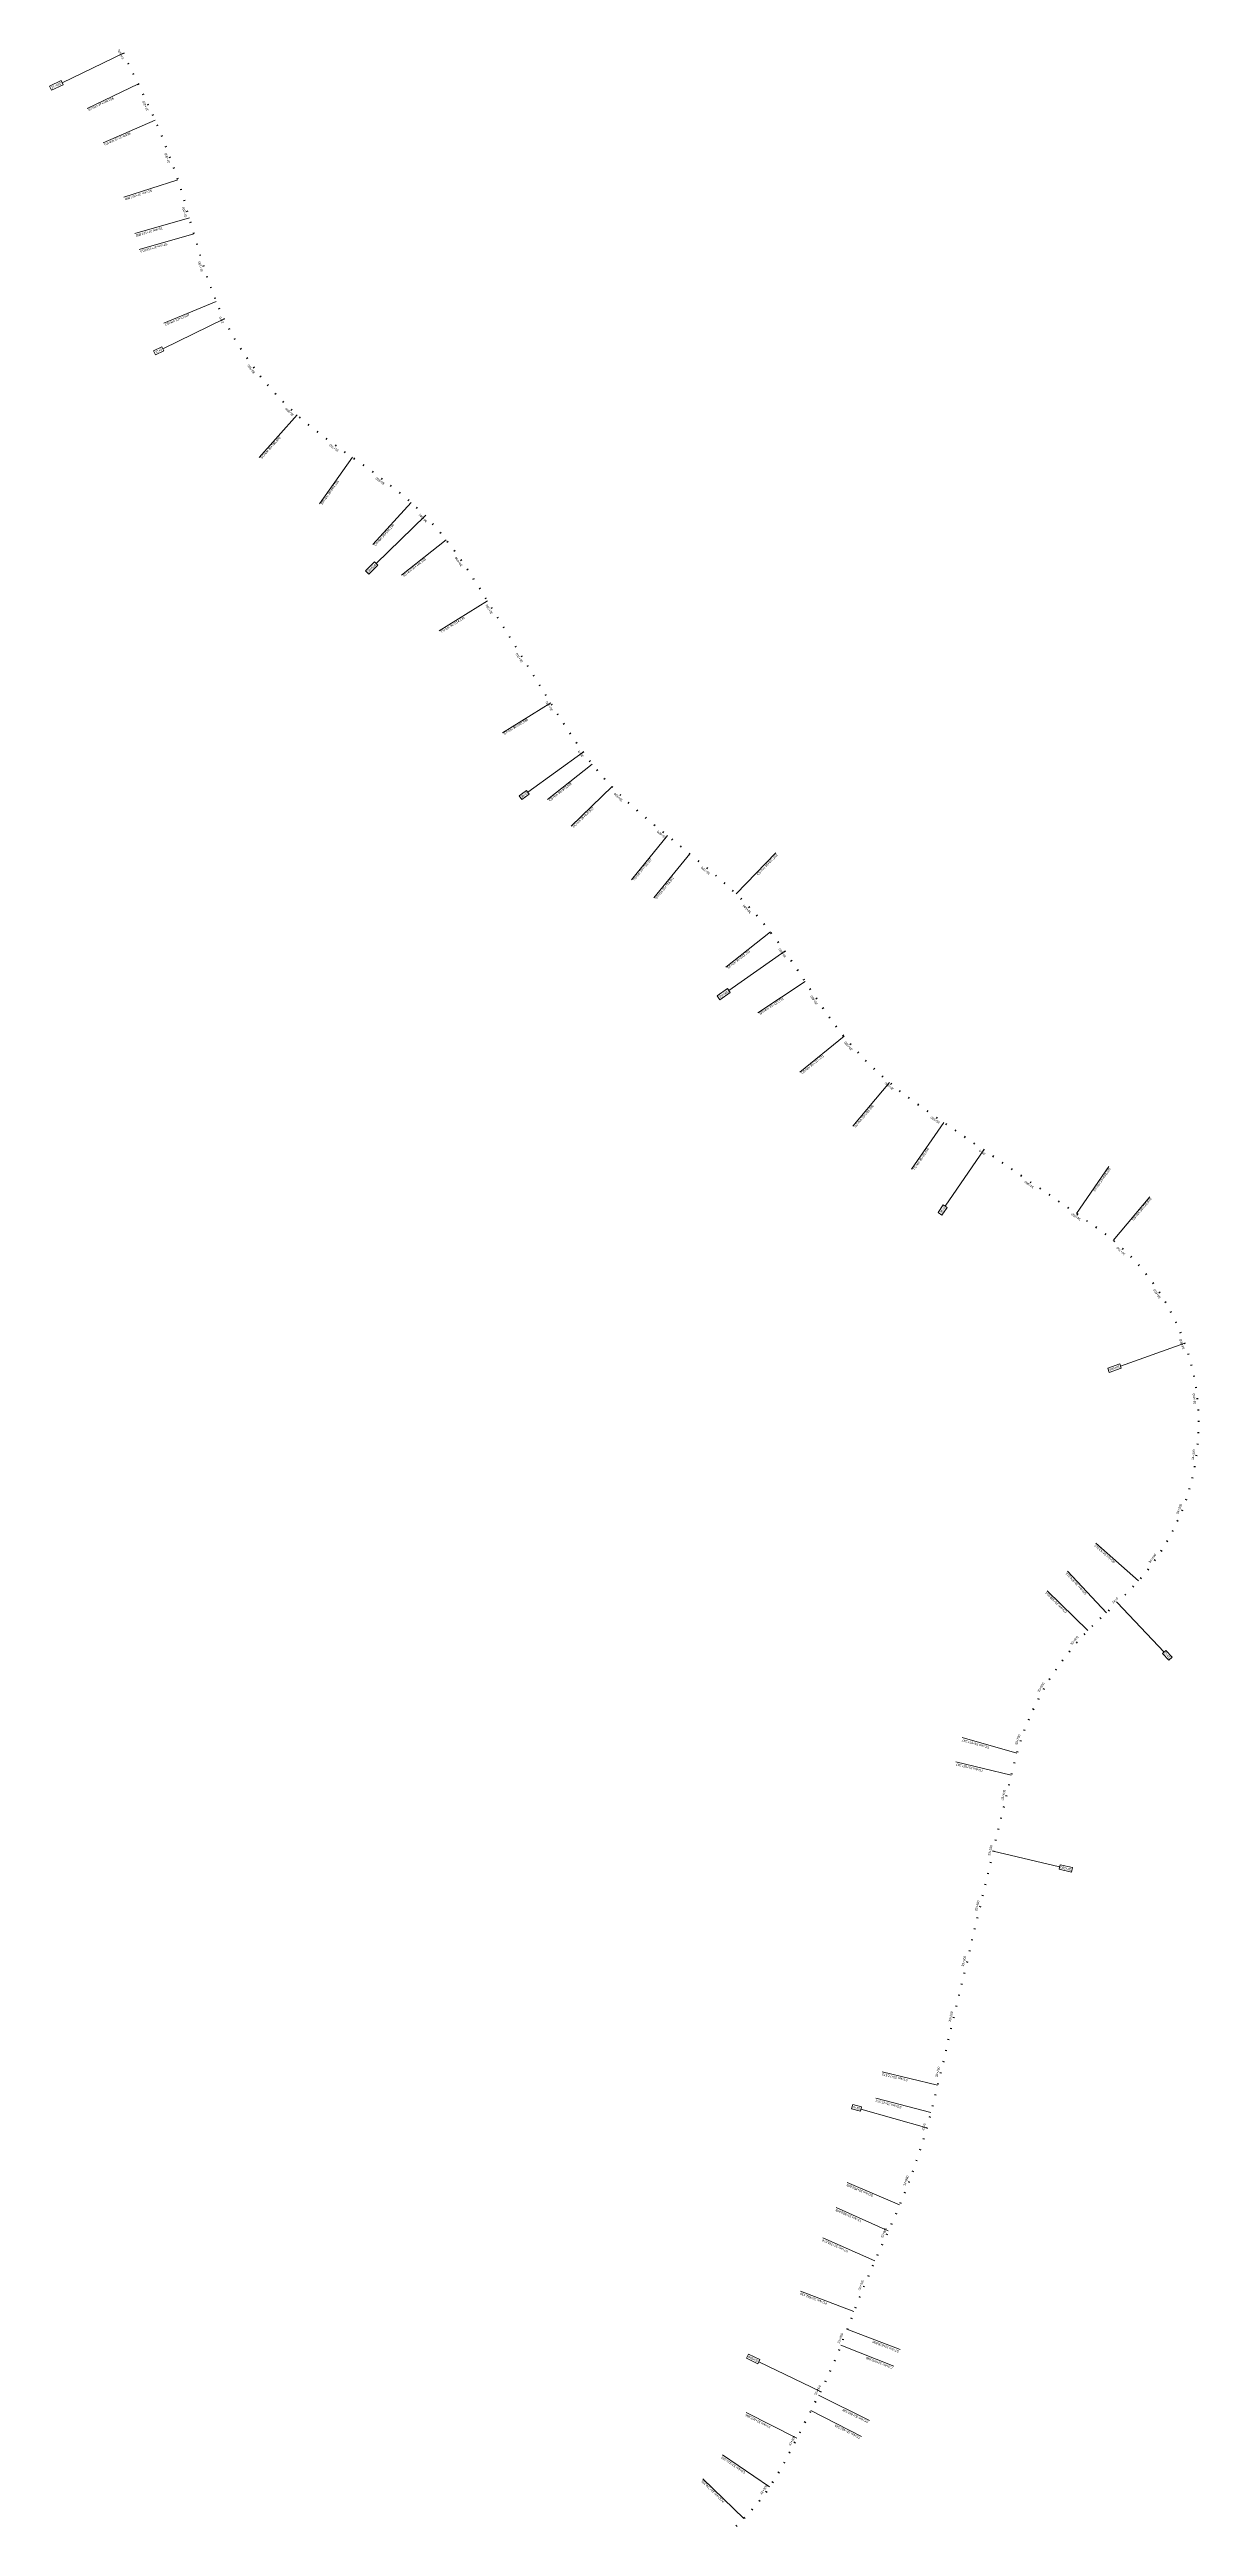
# Model space of a CAD drawing. Header units: metres. Extents: x 286368 to 330619, y 7396693 to 7466163.
# Drawn here: x 321872 to 323892, y 7418427 to 7422779 of the extents above; entities that cross this region are included whole.
import ezdxf

# ---------------------------------------------------------------- set-up
doc = ezdxf.new("R2010")
doc.units = ezdxf.units.M
doc.header["$MEASUREMENT"] = 0
for name, color, linetype, lineweight in [('U-HZ-ESTACAS', 3, 'Continuous', 30), ('U-HZ-KM', 1, 'Continuous', 20), ('U-HZ-NOTAVEIS', 2, 'Continuous', 30)]:
    doc.layers.add(name, color=color, linetype=linetype, lineweight=lineweight)
doc.layers.add('U-HZ-TRAÇO', color=3, linetype='TIC_LINE')
doc.styles.add('ARIAL', font='arial.ttf')
doc.styles.get("Standard").update_dxf_attribs({"font": 'arial.ttf'})
doc.linetypes.add('L7-V2_LINE', pattern='A,3.5,-0.25,["L7-V2",Standard,S=0.175,R=0,X=-0.05,Y=-0.1],-0.75', length=4.5)
doc.linetypes.add('TIC_LINE', pattern='A,3.5,-0.25,["TIC",Standard,S=0.175,R=0,X=-0.05,Y=-0.1],-0.5', length=4.25)

# ---------------------------------------------------------------- blocks, each defined once
blk = doc.blocks.new('AeccTick (TIC)')
at = {"layer": 'U-HZ-TRAÇO', "lineweight": -2}
blk.add_line((0, 0.75), (0, -0.75), dxfattribs=at)

msp = doc.modelspace()

# ---------------------------------------------------------------- linework, layer by layer
at = {"layer": 'U-HZ-KM', "linetype": 'Continuous', "lineweight": 0}
for p, q in [((322002.5, 7422773), (321894.3, 7422721.2)), ((321892.5, 7422724.8), (321872.4, 7422715.2)), ((321875.9, 7422707.9), (321896, 7422717.5)), ((321896, 7422717.5), (321892.5, 7422724.8)), ((321872.4, 7422715.2), (321875.9, 7422707.9)), ((322179.1, 7422306.3), (322071.3, 7422253.5)), ((322069.5, 7422257.2), (322055, 7422250.1)), ((322055, 7422250.1), (322058.6, 7422242.8)), ((322058.6, 7422242.8), (322073, 7422249.9)), ((322073, 7422249.9), (322069.5, 7422257.2)), ((322531.9, 7421959.9), (322446.1, 7421876)), ((322443.2, 7421878.9), (322427.3, 7421863.3)), ((322427.3, 7421863.3), (322433, 7421857.5)), ((322433, 7421857.5), (322448.9, 7421873.1)), ((322448.9, 7421873.1), (322443.2, 7421878.9)), ((322809.4, 7421544.9), (322712.4, 7421474.2)), ((322710, 7421477.5), (322697, 7421468)), ((322697, 7421468), (322701.8, 7421461.4)), ((322701.8, 7421461.4), (322714.8, 7421470.9)), ((322714.8, 7421470.9), (322710, 7421477.5)), ((323163.8, 7421194.9), (323065.6, 7421125.8)), ((323063.3, 7421129.2), (323045.1, 7421116.3)), ((323045.1, 7421116.3), (323049.7, 7421109.7)), ((323049.7, 7421109.7), (323068, 7421122.5)), ((323068, 7421122.5), (323063.3, 7421129.2)), ((323513.3, 7420845.8), (323445.4, 7420746.8)), ((323442.1, 7420749.1), (323433, 7420735.8)), ((323433, 7420735.8), (323439.7, 7420731.3)), ((323439.7, 7420731.3), (323448.8, 7420744.5)), ((323448.8, 7420744.5), (323442.1, 7420749.1)), ((323866.2, 7420506.2), (323753.2, 7420466)), ((323751.8, 7420469.8), (323730.8, 7420462.3)), ((323730.8, 7420462.3), (323733.5, 7420454.7)), ((323733.5, 7420454.7), (323754.5, 7420462.2)), ((323754.5, 7420462.2), (323751.8, 7420469.8)), ((323747.4, 7420050.3), (323830.1, 7419963.3)), ((323833, 7419966.1), (323827.1, 7419960.5)), ((323827.1, 7419960.5), (323838.2, 7419948.9)), ((323844.1, 7419954.4), (323833, 7419966.1)), ((323838.2, 7419948.9), (323844.1, 7419954.4)), ((323529.7, 7419613.5), (323646.4, 7419585.7)), ((323647.4, 7419589.7), (323645.5, 7419581.8)), ((323645.5, 7419581.8), (323667.2, 7419576.7)), ((323669.1, 7419584.5), (323647.4, 7419589.7)), ((323667.2, 7419576.7), (323669.1, 7419584.5)), ((323283.2, 7419168.5), (323280.9, 7419160.7)), ((323280.9, 7419160.7), (323296.4, 7419156.3)), ((323298.6, 7419164.1), (323283.2, 7419168.5)), ((323296.4, 7419156.3), (323298.6, 7419164.1)), ((323412.9, 7419127.3), (323297.5, 7419160.2)), ((323100, 7418729.6), (323096.4, 7418722.4)), ((323096.4, 7418722.4), (323116.5, 7418712.6)), ((323120, 7418719.9), (323100, 7418729.6)), ((323116.5, 7418712.6), (323120, 7418719.9)), ((323226.2, 7418663.9), (323118.3, 7418716.3))]:
    msp.add_line(p, q, dxfattribs=at)
at = {"layer": 'U-HZ-NOTAVEIS', "color": 1, "linetype": 'Continuous', "lineweight": 0}
for p, q in [((322028.4, 7422718.9), (321938.2, 7422675.7)), ((322057.9, 7422655.5), (321966.4, 7422615.2)), ((322097.8, 7422550.7), (322002.7, 7422519.9)), ((322118, 7422483.6), (322021.9, 7422455.9)), ((322126, 7422455.7), (322029.9, 7422428)), ((322165.2, 7422336.8), (322072.9, 7422298.5)), ((322307.2, 7422137.4), (322240.7, 7422062.7)), ((322404.3, 7422062.9), (322346.5, 7421981.3)), ((322507.3, 7421983.6), (322440.2, 7421909.4)), ((322568.8, 7421918), (322490.6, 7421855.7)), ((322641.6, 7421810.4), (322556.6, 7421757.7)), ((322752.6, 7421631.5), (322667.7, 7421578.7)), ((322825.4, 7421523.8), (322747.2, 7421461.5)), ((322860.3, 7421484.1), (322788.4, 7421414.6)), ((322957.6, 7421398), (322894.4, 7421320.6)), ((323078.4, 7421295.6), (323147.8, 7421367.6)), ((322996.9, 7421366), (322933.7, 7421288.5)), ((323138.6, 7421228.9), (323060, 7421167.1)), ((323199.7, 7421141.6), (323116.2, 7421086.5)), ((323267.9, 7421045.4), (323190.2, 7420982.4)), ((323347.8, 7420964), (323283.4, 7420887.5)), ((323442.8, 7420894.1), (323386.3, 7420811.7)), ((323676.1, 7420734.1), (323732.7, 7420816.6)), ((323740.6, 7420686.8), (323804.7, 7420763.5)), ((323784.9, 7420088.5), (323710.1, 7420154.9)), ((323728.4, 7420032.5), (323660.3, 7420105.7)), ((323695.7, 7420001.1), (323624.3, 7420071.1)), ((323571.2, 7419785.9), (323474.9, 7419812.9)), ((323561.4, 7419747.1), (323464.1, 7419770.2)), ((323432.1, 7419202.5), (323334.8, 7419225.6)), ((323420.2, 7419153.9), (323323.4, 7419179.1)), ((323365.4, 7418992.2), (323273.2, 7419031.1)), ((323345.3, 7418946.4), (323254, 7418987.2)), ((323321.6, 7418893.4), (323230.3, 7418934.1)), ((323284.8, 7418804.5), (323191.4, 7418840.2)), ((323272.9, 7418773.2), (323366.3, 7418737.5)), ((323262, 7418745.2), (323355, 7418708.4)), ((323184.7, 7418581.7), (323095.6, 7418627)), ((323209.5, 7418630.4), (323298.6, 7418585.1)), ((323223, 7418657.2), (323312.7, 7418613)), ((323137, 7418496.6), (323054, 7418552.4)), ((323091.7, 7418440.8), (323020, 7418510.6))]:
    msp.add_line(p, q, dxfattribs=at)

# ---------------------------------------------------------------- block references
at = {"layer": 'U-HZ-TRAÇO', "linetype": 'L7-V2_LINE', "lineweight": 30}
for p, xscale, yscale, zscale, rotation in [((322002.5, 7422773), 2, 2, 2, 115.5838961950085), ((322011.1, 7422755), 2, 2, 2, 115.5838961950085), ((322019.8, 7422736.9), 2, 2, 2, 115.5838961950085), ((322028.4, 7422718.9), 2, 2, 2, 115.5838957214736), ((322037, 7422700.9), 2, 2, 2, 115.4345451367828), ((322045.6, 7422682.8), 2, 2, 2, 114.9875875067841), ((322053.9, 7422664.6), 2, 2, 2, 114.2433126439105), ((322061.9, 7422646.3), 2, 2, 2, 113.2391030654607), ((322069.7, 7422627.8), 2, 2, 2, 112.1973616197658), ((322077.1, 7422609.2), 1.999999999999999, 1.999999999999999, 1.999999999999999, 111.1556201740555), ((322084.1, 7422590.5), 1.999999999999999, 1.999999999999999, 1.999999999999999, 110.1138787283749), ((322090.8, 7422571.7), 1.999999999999999, 1.999999999999999, 1.999999999999999, 109.0721372826839), ((322097.2, 7422552.7), 2, 2, 2, 108.0303958370003), ((322103.2, 7422533.7), 2, 2, 2, 107.1080160899062), ((322109, 7422514.5), 2, 2, 2, 106.4809012137604), ((322114.6, 7422495.3), 1.999999999999999, 1.999999999999999, 1.999999999999999, 106.1512769560111), ((322120.1, 7422476.1), 2, 2, 2, 106.0963559526861), ((322125.7, 7422456.9), 2, 2, 2, 106.0963559526861), ((322131.2, 7422437.7), 1.999999999999999, 1.999999999999999, 1.999999999999999, 106.2434737943883), ((322136.9, 7422418.5), 2, 2, 2, 106.7226214360903), ((322142.8, 7422399.4), 2, 2, 2, 107.5340233584196), ((322149, 7422380.4), 1.999999999999999, 1.999999999999999, 1.999999999999999, 108.6762162158978), ((322155.6, 7422361.5), 2, 2, 2, 110.1453535996952), ((322162.8, 7422342.8), 1.999999999999999, 1.999999999999999, 1.999999999999999, 111.9334781203346), ((322170.6, 7422324.4), 1.999999999999999, 1.999999999999999, 1.999999999999999, 113.9876119003963), ((322179.1, 7422306.3), 1.999999999999999, 1.999999999999999, 1.999999999999999, 116.071094791813), ((322188.2, 7422288.5), 2, 2, 2, 118.1545776832024), ((322197.9, 7422271), 2, 2, 2, 120.2380605745727), ((322208.3, 7422253.9), 2, 2, 2, 122.3215434659637), ((322219.3, 7422237.2), 2, 2, 2, 124.4050263573154), ((322230.9, 7422220.9), 2, 2, 2, 126.4885092487196), ((322243.1, 7422205.1), 2, 2, 2, 128.5719921401278), ((322255.8, 7422189.7), 2.000000000000001, 2.000000000000001, 2.000000000000001, 130.6554750315068), ((322269.1, 7422174.7), 2, 2, 2, 132.7389579229043), ((322283, 7422160.3), 2, 2, 2, 134.8224408142538), ((322297.3, 7422146.4), 2, 2, 2, 136.9059237056597), ((322312.2, 7422133), 1.999999999999999, 1.999999999999999, 1.999999999999999, 138.9587717196495), ((322327.5, 7422120.1), 2, 2, 2, 140.7387207494647), ((322343.1, 7422107.6), 2, 2, 2, 142.1914958861928), ((322359.1, 7422095.5), 2.000000000000001, 2.000000000000001, 2.000000000000001, 143.3093794950747), ((322375.2, 7422083.7), 1.999999999999999, 1.999999999999999, 1.999999999999999, 144.0887447891874), ((322391.4, 7422072), 2, 2, 2, 144.5282754228477), ((322407.7, 7422060.5), 2, 2, 2, 144.6280953604725), ((322424, 7422048.9), 2, 2, 2, 144.4012236458865), ((322440.2, 7422037.1), 2.000000000000001, 2.000000000000001, 2.000000000000001, 143.8538893900176), ((322456.3, 7422025.2), 2, 2, 2, 142.9865945665439), ((322472.1, 7422013), 1.999999999999999, 1.999999999999999, 1.999999999999999, 141.8010881770978), ((322487.7, 7422000.5), 2, 2, 2, 140.3016330919202), ((322502.9, 7421987.5), 2, 2, 2, 138.4966481530011), ((322517.6, 7421973.9), 2.000000000000001, 2.000000000000001, 2.000000000000001, 136.4387577710981), ((322531.9, 7421959.9), 1.999999999999999, 1.999999999999999, 1.999999999999999, 134.3552748797052), ((322545.6, 7421945.4), 2, 2, 2, 132.2717919883533), ((322558.8, 7421930.3), 2, 2, 2, 130.1883090969913), ((322571.4, 7421914.8), 2, 2, 2, 128.1203691961865), ((322583.5, 7421898.9), 2, 2, 2, 126.2898220831065), ((322595.1, 7421882.6), 2, 2, 2, 124.7638324737238), ((322606.3, 7421866), 1.999999999999999, 1.999999999999999, 1.999999999999999, 123.5512594196438), ((322617.2, 7421849.3), 2, 2, 2, 122.6566526407258), ((322627.9, 7421832.4), 2, 2, 2, 122.0819205970833), ((322638.5, 7421815.4), 1.999999999999999, 1.999999999999999, 1.999999999999999, 121.8276333670726), ((322649.1, 7421798.4), 2, 2, 2, 121.8138436141818), ((322659.6, 7421781.4), 2, 2, 2, 121.8138436141818), ((322670.1, 7421764.4), 2, 2, 2, 121.8138436141818), ((322680.7, 7421747.4), 2, 2, 2, 121.8138436141818), ((322691.2, 7421730.4), 2, 2, 2, 121.8138436141818), ((322701.8, 7421713.4), 2, 2, 2, 121.8138436141818), ((322712.3, 7421696.4), 2, 2, 2, 121.8138436141818), ((322722.9, 7421679.4), 2, 2, 2, 121.8138436141818), ((322733.4, 7421662.4), 2, 2, 2, 121.8138436141818), ((322743.9, 7421645.5), 2, 2, 2, 121.8138436141818), ((322754.5, 7421628.5), 2, 2, 2, 121.8188603308014), ((322765.1, 7421611.5), 1.999999999999999, 1.999999999999999, 1.999999999999999, 122.0358369159516), ((322775.7, 7421594.6), 1.999999999999999, 1.999999999999999, 1.999999999999999, 122.5732817182708), ((322786.6, 7421577.8), 2, 2, 2, 123.430715861501), ((322797.8, 7421561.2), 2, 2, 2, 124.606445593478), ((322809.4, 7421544.9), 2, 2, 2, 126.0963085936202), ((322821.4, 7421528.9), 1.999999999999999, 1.999999999999999, 1.999999999999999, 127.8920415350108), ((322834, 7421513.3), 1.999999999999999, 1.999999999999999, 1.999999999999999, 129.9457811184176), ((322847.1, 7421498.3), 2, 2, 2, 132.0292640098319), ((322860.7, 7421483.6), 2, 2, 2, 134.1111519906489), ((322874.9, 7421469.5), 2, 2, 2, 135.9935980393665), ((322889.5, 7421455.8), 2, 2, 2, 137.5736155810281), ((322904.4, 7421442.5), 2, 2, 2, 138.8414030360254), ((322919.6, 7421429.5), 1.999999999999999, 1.999999999999999, 1.999999999999999, 139.7917859454361), ((322934.9, 7421416.7), 1.999999999999999, 1.999999999999999, 1.999999999999999, 140.4224998956346), ((322950.4, 7421404), 2, 2, 2, 140.7328157693626), ((322965.9, 7421391.3), 2, 2, 2, 140.7679388210128), ((322981.4, 7421378.7), 2, 2, 2, 140.7679388210128), ((322996.8, 7421366), 2, 2, 2, 140.7679388210128), ((323012.3, 7421353.4), 2.000000000000001, 2.000000000000001, 2.000000000000001, 140.6057925395361), ((323027.7, 7421340.6), 1.999999999999998, 1.999999999999998, 1.999999999999998, 140.1161942070783), ((323043, 7421327.7), 2, 2, 2, 139.2995216221019), ((323058, 7421314.5), 2.000000000000001, 2.000000000000001, 2.000000000000001, 138.157259556065), ((323072.8, 7421301), 2, 2, 2, 136.6932478386088), ((323087.1, 7421287), 2, 2, 2, 134.9611605677701), ((323101, 7421272.7), 2, 2, 2, 133.1982135058175), ((323114.5, 7421257.9), 2, 2, 2, 131.4352664438844), ((323127.5, 7421242.7), 2.000000000000001, 2.000000000000001, 2.000000000000001, 129.6723193819288), ((323140, 7421227.1), 2, 2, 2, 127.9134155056803), ((323152.1, 7421211.1), 2, 2, 2, 126.3635312632231), ((323163.8, 7421194.9), 2, 2, 2, 125.1374254660692), ((323175.1, 7421178.5), 2, 2, 2, 124.2398118979372), ((323186.3, 7421161.9), 1.999999999999998, 1.999999999999998, 1.999999999999998, 123.6726284488914), ((323197.4, 7421145.2), 1.999999999999999, 1.999999999999999, 1.999999999999999, 123.4364329326252), ((323208.4, 7421128.5), 1.999999999999999, 1.999999999999999, 1.999999999999999, 123.5290265143165), ((323219.5, 7421111.9), 1.999999999999999, 1.999999999999999, 1.999999999999999, 123.9454707520618), ((323230.7, 7421095.3), 1.999999999999999, 1.999999999999999, 1.999999999999999, 124.6853422482728), ((323242.3, 7421079), 2, 2, 2, 125.7475139472111), ((323254.1, 7421062.9), 1.999999999999999, 1.999999999999999, 1.999999999999999, 127.1288729295586), ((323266.4, 7421047.1), 2, 2, 2, 128.8227791259705), ((323279.2, 7421031.8), 1.999999999999999, 1.999999999999999, 1.999999999999999, 130.7274101132664), ((323292.5, 7421016.8), 2, 2, 2, 132.6372694303601), ((323306.3, 7421002.3), 2, 2, 2, 134.547128747462), ((323320.6, 7420988.3), 2, 2, 2, 136.456988064561), ((323335.3, 7420974.8), 1.999999999999999, 1.999999999999999, 1.999999999999999, 138.3668473816871), ((323350.5, 7420961.8), 2, 2, 2, 140.2670374387282), ((323366.1, 7420949.2), 2, 2, 2, 141.9420498855078), ((323381.9, 7420937.1), 2.000000000000001, 2.000000000000001, 2.000000000000001, 143.303972849167), ((323398.1, 7420925.3), 1.999999999999999, 1.999999999999999, 1.999999999999999, 144.3464335236474), ((323414.4, 7420913.7), 2, 2, 2, 145.0664812918206), ((323430.9, 7420902.3), 2, 2, 2, 145.463069915751), ((323447.4, 7420891), 2, 2, 2, 145.5481929057772), ((323463.8, 7420879.7), 2, 2, 2, 145.5481929057772), ((323480.3, 7420868.4), 2, 2, 2, 145.5481929057772), ((323496.8, 7420857.1), 2, 2, 2, 145.5481929057772), ((323513.3, 7420845.8), 2, 2, 2, 145.5481929057772), ((323529.8, 7420834.4), 2, 2, 2, 145.5481929057772), ((323546.3, 7420823.1), 2, 2, 2, 145.5481929057772), ((323562.8, 7420811.8), 2, 2, 2, 145.5481929057772), ((323579.3, 7420800.5), 2, 2, 2, 145.5481929057772), ((323595.8, 7420789.2), 2, 2, 2, 145.5481929057772), ((323612.3, 7420777.9), 2, 2, 2, 145.5481929057772), ((323628.8, 7420766.6), 2, 2, 2, 145.5481929057772), ((323645.3, 7420755.2), 2, 2, 2, 145.5481929057772), ((323661.8, 7420743.9), 2, 2, 2, 145.5481929057772), ((323678.2, 7420732.6), 1.999999999999999, 1.999999999999999, 1.999999999999999, 145.5424030781242), ((323694.7, 7420721.3), 1.999999999999999, 1.999999999999999, 1.999999999999999, 145.1105727575982), ((323711, 7420709.7), 2, 2, 2, 143.99382682096), ((323727, 7420697.7), 2.000000000000001, 2.000000000000001, 2.000000000000001, 142.1965044643435), ((323742.6, 7420685.1), 2, 2, 2, 139.7344155682491), ((323757.5, 7420671.8), 1.999999999999999, 1.999999999999999, 1.999999999999999, 136.9929907111342), ((323771.8, 7420657.8), 2, 2, 2, 134.2515658540216), ((323785.4, 7420643.2), 2, 2, 2, 131.5101409969817), ((323798.3, 7420627.9), 2, 2, 2, 128.7687161398938), ((323810.4, 7420612), 2.000000000000001, 2.000000000000001, 2.000000000000001, 126.0272912828191), ((323821.8, 7420595.5), 1.999999999999999, 1.999999999999999, 1.999999999999999, 123.2858664256859), ((323832.4, 7420578.6), 2, 2, 2, 120.5444415686022), ((323842.1, 7420561.1), 2, 2, 2, 117.8030167114817), ((323851, 7420543.2), 2, 2, 2, 115.0615918544085), ((323859.1, 7420524.9), 2, 2, 2, 112.3201669973542), ((323866.2, 7420506.2), 2, 2, 2, 109.5787421402748), ((323872.5, 7420487.2), 2, 2, 2, 106.8373172831955), ((323877.8, 7420467.9), 1.999999999999999, 1.999999999999999, 1.999999999999999, 104.0958924260625), ((323882.2, 7420448.4), 2, 2, 2, 101.3544675690096), ((323885.7, 7420428.7), 1.999999999999999, 1.999999999999999, 1.999999999999999, 98.61304271189407), ((323888.2, 7420408.9), 1.999999999999999, 1.999999999999999, 1.999999999999999, 95.87161785491864), ((323889.8, 7420389), 2, 2, 2, 93.13019299782376), ((323890.4, 7420369), 1.999999999999999, 1.999999999999999, 1.999999999999999, 90.38876814072171), ((323888.7, 7420329), 2, 2, 2, 84.90591842655843), ((323890, 7420349), 2, 2, 2, 87.64734328362022), ((323883.3, 7420289.4), 2, 2, 2, 79.42306871232478), ((323886.5, 7420309.2), 2, 2, 2, 82.16449356943056), ((323874.1, 7420250.5), 1.999999999999999, 1.999999999999999, 1.999999999999999, 73.9402189982431), ((323879.2, 7420269.9), 2, 2, 2, 76.68164385524574), ((323853.4, 7420194.2), 2, 2, 2, 65.71594442697453), ((323861.2, 7420212.7), 1.999999999999999, 1.999999999999999, 1.999999999999999, 68.4573692840535), ((323868.1, 7420231.4), 2, 2, 2, 71.19879414106533), ((323835.2, 7420158.6), 2, 2, 2, 60.23309471281529), ((323844.7, 7420176.2), 2, 2, 2, 62.97451956986079), ((323801.8, 7420108.8), 2, 2, 2, 52.00882014151106), ((323813.7, 7420124.9), 2, 2, 2, 54.75024499859552), ((323824.9, 7420141.5), 1.999999999999999, 1.999999999999999, 1.999999999999999, 57.49166985571441), ((323761.8, 7420064.2), 2, 2, 2, 44.7778999286143), ((323775.7, 7420078.5), 2, 2, 2, 46.70090339579599), ((323789.1, 7420093.4), 2, 2, 2, 49.26739528441954), ((323718.2, 7420023), 2, 2, 2, 43.20370217397038), ((323732.8, 7420036.6), 2, 2, 2, 42.98673253451915), ((323747.4, 7420050.3), 2, 2, 2, 43.53794253581332), ((323676.3, 7419980.1), 2, 2, 2, 48.83317067262978), ((323689.7, 7419994.9), 2, 2, 2, 46.54133949211589), ((323703.8, 7420009.2), 2, 2, 2, 44.41545912814298), ((323639.6, 7419932.7), 1.999999999999999, 1.999999999999999, 1.999999999999999, 55.708664214202), ((323651.2, 7419949), 2, 2, 2, 53.41683303370802), ((323663.4, 7419964.8), 2, 2, 2, 51.12500185312947), ((323618.4, 7419898.8), 2, 2, 2, 60.29232657527439), ((323628.6, 7419915.9), 2, 2, 2, 58.000495394761), ((323591.8, 7419845), 2, 2, 2, 67.1678201168424), ((323600, 7419863.3), 2, 2, 2, 64.8759889363426), ((323608.8, 7419881.2), 2, 2, 2, 62.58415775575413), ((323577.8, 7419807.6), 2, 2, 2, 71.75148247789362), ((323584.4, 7419826.4), 2, 2, 2, 69.45965129736581), ((323566.8, 7419769.1), 2, 2, 2, 75.90223817524407), ((323571.9, 7419788.4), 2, 2, 2, 74.04331365842796), ((323557.4, 7419730.2), 2, 2, 2, 76.63723883772374), ((323562, 7419749.7), 1.999999999999999, 1.999999999999999, 1.999999999999999, 76.6271547286904), ((323543.6, 7419671.9), 2, 2, 2, 76.63723883772374), ((323548.2, 7419691.3), 2, 2, 2, 76.63723883772374), ((323552.8, 7419710.8), 2, 2, 2, 76.63723883772374), ((323534.3, 7419632.9), 2, 2, 2, 76.63723883772374), ((323538.9, 7419652.4), 2, 2, 2, 76.63723883772374), ((323525.1, 7419594), 2, 2, 2, 76.63723883772374), ((323529.7, 7419613.5), 2, 2, 2, 76.63723883772374), ((323515.8, 7419555.1), 2, 2, 2, 76.63723883772374), ((323520.4, 7419574.6), 2, 2, 2, 76.63723883772374), ((323502, 7419496.7), 2, 2, 2, 76.63723883772374), ((323506.6, 7419516.2), 2, 2, 2, 76.63723883772374), ((323511.2, 7419535.6), 2, 2, 2, 76.63723883772374), ((323492.7, 7419457.8), 2, 2, 2, 76.63723883772374), ((323497.3, 7419477.3), 2, 2, 2, 76.63723883772374), ((323483.5, 7419418.9), 2, 2, 2, 76.63723883772374), ((323488.1, 7419438.4), 2, 2, 2, 76.63723883772374), ((323474.2, 7419380), 2, 2, 2, 76.63723883772374), ((323478.8, 7419399.4), 2, 2, 2, 76.63723883772374), ((323460.4, 7419321.6), 2, 2, 2, 76.63723883772374), ((323465, 7419341.1), 2, 2, 2, 76.63723883772374), ((323469.6, 7419360.5), 2, 2, 2, 76.63723883772374), ((323451.1, 7419282.7), 2, 2, 2, 76.63723883772374), ((323455.7, 7419302.1), 2, 2, 2, 76.63723883772374), ((323441.9, 7419243.8), 2, 2, 2, 76.63723883772374), ((323446.5, 7419263.2), 2, 2, 2, 76.63723883772374), ((323432.6, 7419204.8), 2, 2, 2, 76.63723883772374), ((323437.2, 7419224.3), 2, 2, 2, 76.63723883772374), ((323418.2, 7419146.6), 1.999999999999999, 1.999999999999999, 1.999999999999999, 75.05896168356261), ((323423.2, 7419166), 2, 2, 2, 75.95320086288743), ((323428, 7419185.4), 2, 2, 2, 76.48760554320823), ((323407.3, 7419108.1), 2, 2, 2, 73.12083806375423), ((323412.9, 7419127.3), 2, 2, 2, 74.08989987365273), ((323395, 7419070.1), 2, 2, 2, 71.18271444394996), ((323401.3, 7419089), 2, 2, 2, 72.1517762538629), ((323381.5, 7419032.4), 1.999999999999999, 1.999999999999999, 1.999999999999999, 69.24459082410665), ((323388.4, 7419051.2), 2, 2, 2, 70.21365263401161), ((323358.8, 7418976.9), 2, 2, 2, 66.47251020889733), ((323366.7, 7418995.3), 2, 2, 2, 67.30646720430849), ((323374.2, 7419013.8), 2, 2, 2, 68.27552901421022), ((323342.6, 7418940.3), 2, 2, 2, 65.93516686114059), ((323350.7, 7418958.6), 2, 2, 2, 66.02089625254402), ((323318.1, 7418885.5), 2, 2, 2, 66.21589865420425), ((323326.3, 7418903.8), 2, 2, 2, 65.93516686114059), ((323334.4, 7418922), 2, 2, 2, 65.93516686114059), ((323302.4, 7418848.7), 2, 2, 2, 67.52551647186002), ((323310.2, 7418867.2), 2, 2, 2, 66.87070756304459), ((323287.6, 7418811.6), 2, 2, 2, 68.83513428950317), ((323294.9, 7418830.2), 2, 2, 2, 68.18032538068819), ((323266.1, 7418755.6), 2, 2, 2, 68.79902303219376), ((323273.3, 7418774.2), 2, 2, 2, 69.08298571676744), ((323280.4, 7418792.9), 2, 2, 2, 69.08298571676744), ((323251.1, 7418718.5), 2, 2, 2, 66.98738508233868), ((323258.7, 7418737), 2, 2, 2, 67.94231474089199), ((323234.8, 7418682), 2, 2, 2, 65.07752576521267), ((323243.1, 7418700.2), 2, 2, 2, 66.03245542378168), ((323208.3, 7418628.1), 2, 2, 2, 63.05057837878721), ((323217.4, 7418646), 2, 2, 2, 63.29295728327976), ((323226.2, 7418663.9), 1.999999999999999, 1.999999999999999, 1.999999999999999, 64.12259610668733), ((323190.2, 7418592.5), 2, 2, 2, 63.05057837878721), ((323199.3, 7418610.3), 2, 2, 2, 63.05057837878721), ((323162.6, 7418539.2), 2, 2, 2, 61.36750134922715), ((323172, 7418556.9), 2, 2, 2, 62.47965889758801), ((323181.1, 7418574.6), 1.999999999999999, 1.999999999999999, 1.999999999999999, 63.00484668783593), ((323142.3, 7418504.7), 2, 2, 2, 57.38227697816675), ((323152.8, 7418521.8), 2, 2, 2, 59.66837404275341), ((323106.4, 7418456.7), 2, 2, 2, 48.85720071663202), ((323119.2, 7418472.1), 2, 2, 2, 51.72198969247478), ((323131.2, 7418488.1), 1.999999999999999, 1.999999999999999, 1.999999999999999, 54.5867786684109), ((323078.8, 7418427.8), 2, 2, 2, 44.87789036482683), ((323092.9, 7418442), 2, 2, 2, 45.99241174066259)]:
    msp.add_blockref('AeccTick (TIC)', p, dxfattribs=dict(at, xscale=xscale, yscale=yscale, zscale=zscale, rotation=rotation))

# ---------------------------------------------------------------- texts
at = {"layer": 'U-HZ-ESTACAS', "style": 'ARIAL'}
for s, rotation, p in [('37+500', 115.5839, (322003.5, 7422763.1)), ('37+400', 114.9876, (322046.5, 7422672.8)), ('37+300', 110.1139, (322084.2, 7422580.6)), ('37+200', 106.1513, (322114, 7422485.4)), ('37+100', 107.534, (322142.4, 7422389.4)), ('37+0', 116.0711, (322178.8, 7422299.2)), ('36+900', 126.4885, (322233.8, 7422211.4)), ('36+800', 136.9059, (322301.9, 7422137.5)), ('36+700', 144.0887, (322380.8, 7422075.5)), ('36+600', 142.9866, (322461.8, 7422016.9)), ('36+500', 134.3553, (322536.1, 7421950.9)), ('36+400', 124.7638, (322597.7, 7421873)), ('36+300', 121.8138, (322651.2, 7421788.7)), ('36+200', 121.8138, (322703.9, 7421703.7)), ('36+100', 121.8189, (322756.6, 7421618.7)), ('36+0', 126.0963, (322810.4, 7421537.8)), ('35+900', 135.9936, (322879.3, 7421460.6)), ('35+800', 140.7328, (322955.5, 7421395.4)), ('35+700', 140.1162, (323032.8, 7421332)), ('35+600', 133.1982, (323105, 7421263.5)), ('35+500', 125.1374, (323166.4, 7421185.3)), ('35+400', 123.9455, (323221.9, 7421102.2)), ('35+300', 130.7274, (323282.8, 7421022.5)), ('35+200', 140.267, (323355.6, 7420953.2)), ('35+100', 145.4631, (323436.7, 7420894.3)), ('35+0', 145.5482, (323516.6, 7420839.5)), ('34+900', 145.5482, (323601.6, 7420781.1)), ('34+800', 145.5424, (323684.1, 7420724.6)), ('34+700', 136.993, (323762.1, 7420663)), ('34+600', 123.2859, (323824.2, 7420585.9)), ('34+500', 109.5787, (323866.2, 7420496.3)), ('34+400', 95.8716, (323885.8, 7420399.2)), ('34+300', 82.1645, (323881.9, 7420300.3)), ('34+200', 68.4574, (323854.6, 7420205.2)), ('34+100', 54.7502, (323805.6, 7420119.2)), ('34+0', 43.5379, (323740.6, 7420048.4)), ('33+900', 48.8332, (323667.6, 7419975.3)), ('33+800', 60.2923, (323610.8, 7419892.3)), ('33+700', 71.7515, (323571.7, 7419799.7)), ('33+600', 76.6372, (323547.4, 7419702.4)), ('33+500', 76.6372, (323524.3, 7419605.1)), ('33+400', 76.6372, (323501.2, 7419507.8)), ('33+300', 76.6372, (323478, 7419410.5)), ('33+200', 76.6372, (323454.9, 7419313.2)), ('33+100', 76.6372, (323431.8, 7419215.9)), ('33+0', 74.0899, (323408, 7419122.2)), ('32+900', 69.2446, (323375, 7419024.8)), ('32+800', 65.9352, (323335.7, 7418933.1)), ('32+700', 67.5255, (323295.8, 7418841.3)), ('32+600', 68.799, (323259.6, 7418748)), ('32+500', 64.1226, (323219.1, 7418656.9)), ('32+400', 63.0048, (323173.9, 7418567.8)), ('32+300', 54.5868, (323123, 7418482.4))]:
    msp.add_text(s, height=4, rotation=rotation, dxfattribs=at).set_placement(p)
at = {"layer": 'U-HZ-KM', "style": 'ARIAL'}
for s, rotation, p in [('37+500', 25.5839, (321876.6, 7422710.5)), ('37+0', 26.0711, (322059.3, 7422245.5)), ('36+500', 44.3553, (322432.8, 7421860.2)), ('36+0', 36.0963, (322702, 7421464.2)), ('35+500', 35.1374, (323050, 7421112.4)), ('35+0', 55.5482, (323439, 7420733.9)), ('34+500', 199.5787, (323750.8, 7420467.3)), ('34+0', 133.5379, (323841.4, 7419954.3)), ('33+500', 166.6372, (323666.9, 7419582.9)), ('33+0', 164.0899, (323296.4, 7419162.6)), ('32+500', 154.1226, (323117.5, 7418718.8))]:
    msp.add_text(s, height=4, rotation=rotation, dxfattribs=at).set_placement(p)
at = {"layer": 'U-HZ-NOTAVEIS', "style": 'ARIAL'}
for s, rotation, p in [('ST=km 37+440,036', 25.5839, (321941.4, 7422671.4)), ('CS=km 37+370,036', 23.7618, (321969.5, 7422610.7)), ('SC=km 37+257,850', 197.9184, (322051.6, 7422533.6)), ('TS=km 37+187,850', 196.0964, (322070.6, 7422467.8)), ('ST=km 37+158,810', 196.0964, (322078.6, 7422439.9)), ('CS=km 37+33,547', 22.5764, (322075.9, 7422293.9)), ('SC=km 36+786,656', 48.296, (322245.3, 7422059.9)), ('SPI=km 36+664,156', 54.635, (322351.4, 7421979.1)), ('CS=km 36+534,156', 47.9134, (322444.9, 7421906.5)), ('SC=km 36+444,133', 38.5354, (322494.7, 7421852.2)), ('TS=km 36+314,133', 31.8138, (322560.4, 7421753.8)), ('ST=km 36+103,538', 31.8138, (322671.3, 7421574.7)), ('CS=km 35+973,538', 38.5354, (322751.3, 7421458)), ('SC=km 35+920,637', 44.0464, (322792.9, 7421411.4)), ('TS=km 35+790,637', 50.7679, (322899.2, 7421318.1)), ('ST=km 35+739,902', 50.7679, (322938.5, 7421285.9)), ('CS=km 35+632,241', 46.0402, (323117, 7421327.9)), ('SC=km 35+542,231', 38.106, (323064.1, 7421163.6)), ('SPI=km 35+435,731', 33.4289, (323120, 7421082.6)), ('CS=km 35+317,731', 39.0342, (323194.3, 7420978.9)), ('SC=km 35+203,496', 49.9429, (323288.2, 7420884.8)), ('TS=km 35+85,496', 55.5482, (323391.3, 7420809.6)), ('ST=km 34+802,599', 55.5482, (323708.7, 7420772.2)), ('CS=km 34+722,616', 50.093, (323776.3, 7420721.2)), ('SC=km 34+53,514', 138.3784, (323744.3, 7420121.8)), ('CS=km 33+928,614', 135.5542, (323659.1, 7420034.2)), ('SPI=km 33+974,014', 132.9558, (323694.2, 7420066.3)), ('SC=km 33+677,347', 164.3474, (323523.2, 7419797.2)), ('TS=km 33+637,347', 166.6372, (323512.4, 7419756.6)), ('ST=km 33+77,573', 166.6372, (323380, 7419212.7)), ('CS=km 33+27,573', 165.4259, (323368.9, 7419165.1)), ('SC=km 32+856,698', 157.1465, (323319.2, 7419009.5)), ('TS=km 32+806,698', 155.9352, (323298.9, 7418964.9)), ('PT=km 32+748,574', 155.9352, (323275.2, 7418911.8)), ('PC=km 32+652,430', 159.083, (323238.1, 7418820.2)), ('CS=km 32+588,890', 158.3668, (323353.3, 7418706.8)), ('ST=km 32+618,890', 159.083, (323364.6, 7418735.9)), ('ST=km 32+407,895', 153.0506, (323139.3, 7418602.4)), ('SC=km 32+492,548', 153.7668, (323310.8, 7418611.6)), ('TS=km 32+462,548', 153.0506, (323296.7, 7418583.8)), ('CS=km 32+310,282', 146.0596, (323094.9, 7418522.4)), ('PCC=km 32+238,295', 135.7481, (323057.9, 7418470.9))]:
    msp.add_text(s, height=4, rotation=rotation, dxfattribs=at).set_placement(p)

doc.saveas('drawing.dxf')
